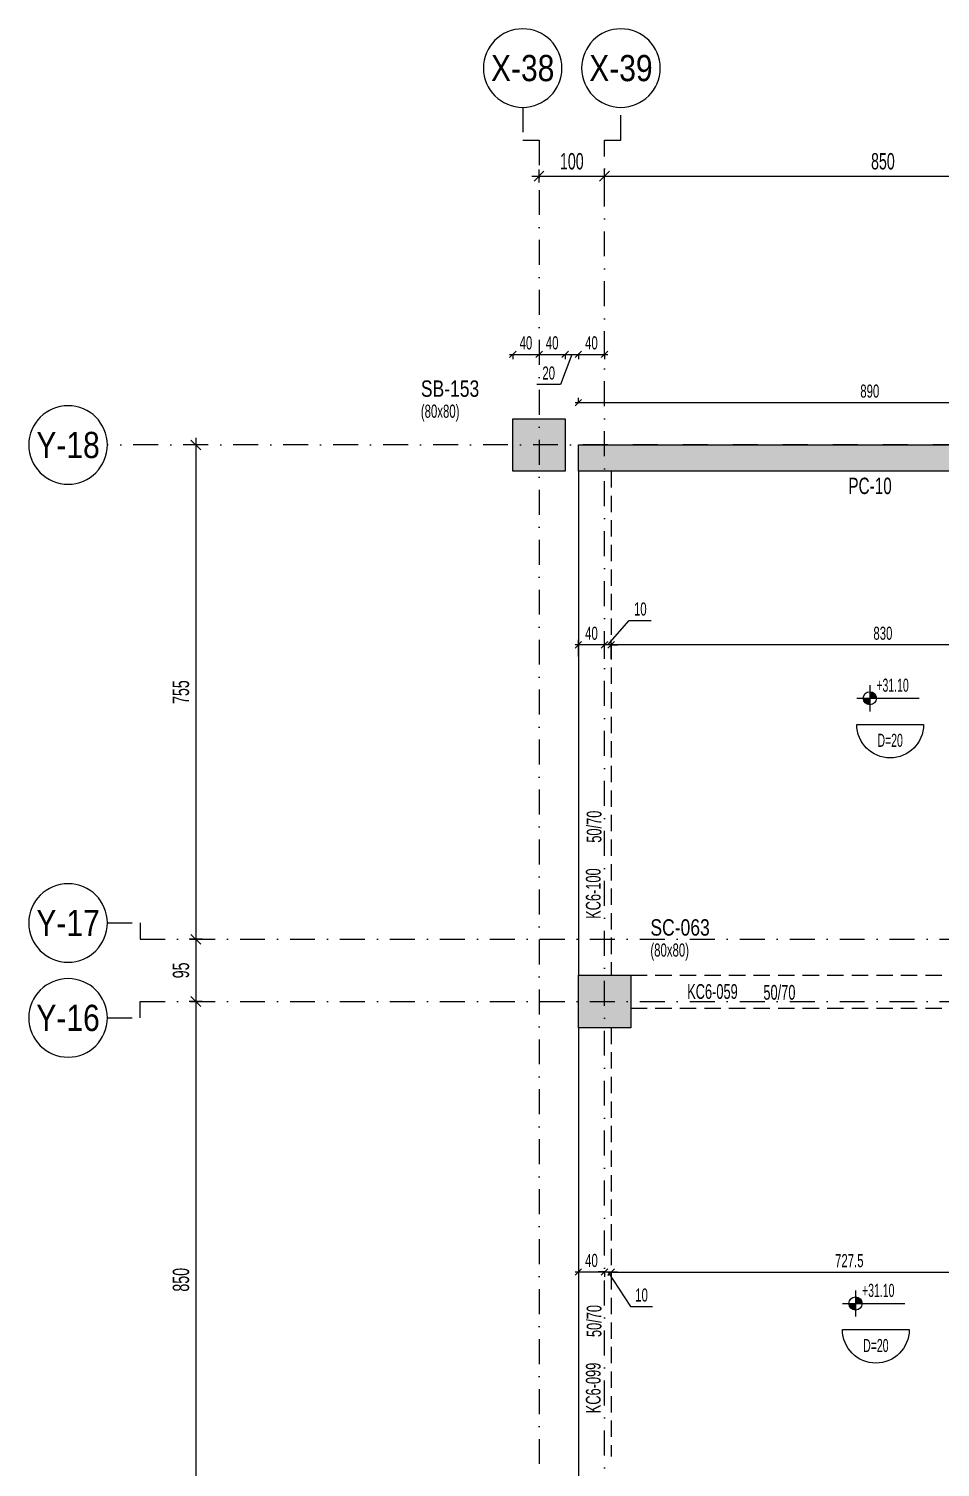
# Model space of a CAD drawing. Header units: millimetres. Extents: x -10495 to 6687, y -755 to 43288.
# Drawn here: x -879 to 513, y 1839 to 4036 of the extents above; entities that cross this region are included whole.
import ezdxf
from ezdxf.enums import TextEntityAlignment as Align

# ---------------------------------------------------------------- set-up
doc = ezdxf.new("R2010")
doc.units = ezdxf.units.MM
doc.header["$LTSCALE"] = 100
doc.header["$PDSIZE"] = -100
doc.linetypes.add('DASHDOT', pattern=[25.4, 12.7, -6.35, 0, -6.35])
doc.linetypes.add('HIDDEN', pattern=[0.375, 0.25, -0.125])
for name, color, linetype in [('AKS BALON_ULK', 9, 'Continuous'), ('AKS YAZI_ULK', 20, 'Continuous'), ('AKS_ULK', 8, 'DASHDOT'), ('KOLON-PERDE CEKIRDEK_ULK', 4, 'Continuous'), ('KOT_ULK', 7, 'Continuous'), ('OLCU DIS_ULK', 7, 'Continuous'), ('PARAPET_ULK', 248, 'Continuous'), ('TARAMA SOLID_ULK', 251, 'Continuous')]:
    doc.layers.add(name, color=color, linetype=linetype)
for name, color, linetype, lineweight in [('DOSEME ISMI_ULK', 244, 'Continuous', 25), ('KIRIS BOYUT_ULK', 232, 'Continuous', 13), ('KIRIS CIZGI DUZ_ULK', 41, 'Continuous', 25), ('KIRIS CIZGI KESIK_ULK', 41, 'HIDDEN', 25), ('KIRIS ISIM_ULK', 221, 'Continuous', 13), ('KOLON BOYUT_ULK', 255, 'Continuous', 13), ('KOLON ISIM_ULK', 91, 'Continuous', 13), ('OLCU IC_ULK', 146, 'Continuous', 18), ('PERDE ISIM_ULK', 153, 'Continuous', 13)]:
    doc.layers.add(name, color=color, linetype=linetype, lineweight=lineweight)
doc.styles.add('ULK-SIMPLXTW.shx', font='ARIALN.TTF')
doc.styles.add('ulkr-simplxtw.shx', font='ulkr-simplxtw.shx', dxfattribs={"width": 0.65})
doc.dimstyles.new('1-100-DIS_ULK', dxfattribs={"dimscale": 100, "dimtxt": 0.25, "dimasz": 0.15, "dimexe": 0.1, "dimexo": 0.1, "dimgap": 0.1, "dimtad": 1, "dimdec": 0, "dimzin": 9, "dimdsep": 46, "dimtxsty": 'ulkr-simplxtw.shx', "dimblk": 'OBLIQUE', "dimcen": 0.1, "dimdle": 0.11, "dimclrd": 256, "dimclre": 256, "dimclrt": 3, "dimadec": 0, "dimazin": 0, "dimtfac": 1, "dimtdec": 0, "dimtix": 1, "dimtmove": 1, "dimatfit": 3, "dimldrblk": 'OBLIQUE', "dimfxl": 1, "dimtolj": 1, "dimtzin": 12, "dimarcsym": 0})
doc.dimstyles.new('1-100-IC_ULK', dxfattribs={"dimscale": 10, "dimtxt": 2, "dimasz": 1, "dimexe": 0.75, "dimexo": 1, "dimgap": 0.75, "dimtad": 1, "dimdec": 1, "dimzin": 9, "dimdsep": 46, "dimtxsty": 'ulkr-simplxtw.shx', "dimblk": 'OBLIQUE', "dimcen": 0.1, "dimdle": 0.5, "dimclrd": 146, "dimclre": 146, "dimclrt": 2, "dimadec": 0, "dimazin": 2, "dimtfac": 1, "dimtdec": 1, "dimtix": 1, "dimtmove": 2, "dimatfit": 3, "dimldrblk": 'OBLIQUE', "dimfxl": 1, "dimtolj": 1, "dimtzin": 0, "dimlwd": -1, "dimlwe": -1, "dimarcsym": 0})

# ---------------------------------------------------------------- blocks, each defined once
blk = doc.blocks.new('AKS SEMBOL_ULK')
at = {"layer": 'AKS BALON_ULK', "linetype": 'ByBlock'}
blk.add_circle((0, -41.2), 60, dxfattribs=at)
at = {"layer": 'AKS YAZI_ULK', "style": 'ULK-SIMPLXTW.shx'}
blk.add_attdef('1', text='', height=40, dxfattribs=at).set_placement((0, -41.2), align=Align.MIDDLE)
blk = doc.blocks.new('_Oblique')
at = {"color": 0, "linetype": 'ByBlock', "lineweight": -2}
blk.add_line((-0.5, -0.5), (0.5, 0.5), dxfattribs=at)
blk = doc.blocks.new('*D1702')
at = {"layer": 'Defpoints', "color": 0, "transparency": 16777216}
for p in [(0, 3810.6), (-100, 3790.6), (0, 3790.6)]:
    blk.add_point(p, dxfattribs=at)
at = {"layer": 'OLCU DIS_ULK', "lineweight": -2, "transparency": 16777216}
for p, q in [((-111, 3810.6), (11, 3810.6)), ((-100, 3800.6), (-100, 3820.6)), ((0, 3800.6), (0, 3820.6))]:
    blk.add_line(p, q, dxfattribs=at)
at = {"layer": 'OLCU DIS_ULK', "lineweight": -2, "transparency": 16777216, "xscale": 15, "yscale": 15, "zscale": 15, "rotation": 180}
blk.add_blockref('_Oblique', (-100, 3810.6), dxfattribs=at)
at = {"layer": 'OLCU DIS_ULK', "lineweight": -2, "transparency": 16777216, "xscale": 15, "yscale": 15, "zscale": 15}
blk.add_blockref('_Oblique', (0, 3810.6), dxfattribs=at)
at = {"layer": 'OLCU DIS_ULK', "color": 3, "transparency": 16777216, "insert": (-50, 3833.1), "char_height": 25, "attachment_point": 5, "style": 'ulkr-simplxtw.shx'}
blk.add_mtext('\\A1;100', dxfattribs=at)
blk = doc.blocks.new('*D1703')
at = {"layer": 'Defpoints', "color": 0, "transparency": 16777216}
for p in [(850, 3810.6), (0, 3790.6), (850, 3790.6)]:
    blk.add_point(p, dxfattribs=at)
at = {"layer": 'OLCU DIS_ULK', "lineweight": -2, "transparency": 16777216}
for p, q in [((-11, 3810.6), (861, 3810.6)), ((0, 3800.6), (0, 3820.6)), ((850, 3800.6), (850, 3820.6))]:
    blk.add_line(p, q, dxfattribs=at)
at = {"layer": 'OLCU DIS_ULK', "lineweight": -2, "transparency": 16777216, "xscale": 15, "yscale": 15, "zscale": 15, "rotation": 180}
blk.add_blockref('_Oblique', (0, 3810.6), dxfattribs=at)
at = {"layer": 'OLCU DIS_ULK', "lineweight": -2, "transparency": 16777216, "xscale": 15, "yscale": 15, "zscale": 15}
blk.add_blockref('_Oblique', (850, 3810.6), dxfattribs=at)
at = {"layer": 'OLCU DIS_ULK', "color": 3, "transparency": 16777216, "insert": (425, 3833.1), "char_height": 25, "attachment_point": 5, "style": 'ulkr-simplxtw.shx'}
blk.add_mtext('\\A1;850', dxfattribs=at)
blk = doc.blocks.new('*D1722')
at = {"layer": 'Defpoints', "color": 0, "transparency": 16777216}
for p in [(-604.2, 3400), (-624.2, 2645), (-604.2, 2645)]:
    blk.add_point(p, dxfattribs=at)
at = {"layer": 'OLCU DIS_ULK', "lineweight": -2, "transparency": 16777216}
for p, q in [((-624.2, 3411), (-624.2, 2634)), ((-614.2, 3400), (-634.2, 3400)), ((-614.2, 2645), (-634.2, 2645))]:
    blk.add_line(p, q, dxfattribs=at)
at = {"layer": 'OLCU DIS_ULK', "lineweight": -2, "transparency": 16777216, "xscale": 15, "yscale": 15, "zscale": 15}
for p, rotation in [((-624.2, 3400), 90), ((-624.2, 2645), 270)]:
    blk.add_blockref('_Oblique', p, dxfattribs=dict(at, rotation=rotation))
at = {"layer": 'OLCU DIS_ULK', "color": 3, "transparency": 16777216, "insert": (-646.7, 3022.5), "char_height": 25, "attachment_point": 5, "rotation": 90, "style": 'ulkr-simplxtw.shx'}
blk.add_mtext('\\A1;755', dxfattribs=at)
blk = doc.blocks.new('*D1723')
at = {"layer": 'Defpoints', "color": 0, "transparency": 16777216}
for p in [(-604.2, 2550), (-624.2, 1700), (-604.2, 1700)]:
    blk.add_point(p, dxfattribs=at)
at = {"layer": 'OLCU DIS_ULK', "lineweight": -2, "transparency": 16777216}
for p, q in [((-614.2, 2550), (-634.2, 2550)), ((-624.2, 2561), (-624.2, 1689)), ((-614.2, 1700), (-634.2, 1700))]:
    blk.add_line(p, q, dxfattribs=at)
at = {"layer": 'OLCU DIS_ULK', "lineweight": -2, "transparency": 16777216, "xscale": 15, "yscale": 15, "zscale": 15}
for p, rotation in [((-624.2, 2550), 90), ((-624.2, 1700), 270)]:
    blk.add_blockref('_Oblique', p, dxfattribs=dict(at, rotation=rotation))
at = {"layer": 'OLCU DIS_ULK', "color": 3, "transparency": 16777216, "insert": (-646.7, 2125), "char_height": 25, "attachment_point": 5, "rotation": 90, "style": 'ulkr-simplxtw.shx'}
blk.add_mtext('\\A1;850', dxfattribs=at)
blk = doc.blocks.new('*D1724')
at = {"layer": 'Defpoints', "color": 0, "transparency": 16777216}
for p in [(-604.2, 2645), (-624.2, 2550), (-604.2, 2550)]:
    blk.add_point(p, dxfattribs=at)
at = {"layer": 'OLCU DIS_ULK', "lineweight": -2, "transparency": 16777216}
for p, q in [((-614.2, 2645), (-634.2, 2645)), ((-624.2, 2656), (-624.2, 2539)), ((-614.2, 2550), (-634.2, 2550))]:
    blk.add_line(p, q, dxfattribs=at)
at = {"layer": 'OLCU DIS_ULK', "lineweight": -2, "transparency": 16777216, "xscale": 15, "yscale": 15, "zscale": 15}
for p, rotation in [((-624.2, 2645), 90), ((-624.2, 2550), 270)]:
    blk.add_blockref('_Oblique', p, dxfattribs=dict(at, rotation=rotation))
at = {"layer": 'OLCU DIS_ULK', "color": 3, "transparency": 16777216, "insert": (-646.7, 2597.5), "char_height": 25, "attachment_point": 5, "rotation": 90, "style": 'ulkr-simplxtw.shx'}
blk.add_mtext('\\A1;95', dxfattribs=at)
blk = doc.blocks.new('*U17')
at = {"layer": 'KOT_ULK'}
h = blk.add_hatch(color=251, dxfattribs=at)
h.dxf.hatch_style = 1
h.paths.add_polyline_path([(0, 0), (-10, 0, 0.414214), (0, -10)])
h = blk.add_hatch(color=251, dxfattribs=at)
h.dxf.hatch_style = 1
h.paths.add_polyline_path([(10, 0, 0.414214), (0, 10), (0, 0)])
at = {"layer": 'KOT_ULK', "color": 12}
for p, q in [((-20, 0), (75.6, 0)), ((0, 20), (0, -20))]:
    blk.add_line(p, q, dxfattribs=at)
blk.add_circle((0, 0), 10, dxfattribs=at)
at = {"layer": 'KOT_ULK', "style": 'ulkr-simplxtw.shx', "width": 0.6}
for tag, p in [('6', (10, 145)), ('5', (10, 118)), ('4', (10, 91)), ('3', (10, 64)), ('2', (10, 37)), ('1', (10, 10))]:
    blk.add_attdef(tag, p, '', height=20, dxfattribs=at)
at = {"layer": 'KOT_ULK', "color": 242, "style": 'ulkr-simplxtw.shx', "width": 0.65}
blk.add_attdef('NOT', text='', height=20, dxfattribs=at).set_placement((14.8, -10), align=Align.TOP_LEFT)
blk = doc.blocks.new('Döşeme kalınğı_ULK')
at = {"layer": 'DOSEME ISMI_ULK', "color": 12}
blk.add_lwpolyline([(51, 0, -1), (-51, 0)], format="xyb", close=True, dxfattribs=at)
at = {"layer": 'DOSEME ISMI_ULK', "style": 'ulkr-simplxtw.shx', "width": 0.6}
blk.add_attdef('1', text='', height=20, dxfattribs=at).set_placement((0, -14.2), align=Align.TOP_CENTER)
blk = doc.blocks.new('*U26')
at = {"layer": 'KOLON BOYUT_ULK', "style": 'ulkr-simplxtw.shx', "width": 0.65}
blk.add_attdef('2', text='', height=20, dxfattribs=at).set_placement((0, -37), align=Align.TOP_LEFT)
at = {"layer": 'KOLON ISIM_ULK', "style": 'ulkr-simplxtw.shx', "width": 0.8}
blk.add_attdef('1', text='', height=25, dxfattribs=at).set_placement((0, 0), align=Align.TOP_LEFT)
blk = doc.blocks.new('*D1467')
at = {"layer": 'Defpoints', "color": 0, "transparency": 16777216}
for p in [(-140, 3563.3), (-100, 3563.3), (-100, 3538.3)]:
    blk.add_point(p, dxfattribs=at)
at = {"layer": 'OLCU IC_ULK', "color": 146, "transparency": 16777216}
blk.add_line((-145, 3538.3), (-95, 3538.3), dxfattribs=at)
at = {"layer": 'OLCU IC_ULK', "color": 146, "linetype": 'Continuous', "transparency": 16777216}
for p, q in [((-140, 3538.3), (-140, 3530.8)), ((-100, 3538.3), (-100, 3530.8))]:
    blk.add_line(p, q, dxfattribs=at)
at = {"layer": 'OLCU IC_ULK', "color": 146, "transparency": 16777216, "xscale": 10, "yscale": 10, "zscale": 10, "rotation": 180}
blk.add_blockref('_Oblique', (-140, 3538.3), dxfattribs=at)
at = {"layer": 'OLCU IC_ULK', "color": 146, "transparency": 16777216, "xscale": 10, "yscale": 10, "zscale": 10}
blk.add_blockref('_Oblique', (-100, 3538.3), dxfattribs=at)
at = {"layer": 'OLCU IC_ULK', "color": 2, "transparency": 16777216, "insert": (-120, 3555.8), "char_height": 20, "attachment_point": 5, "style": 'ulkr-simplxtw.shx'}
blk.add_mtext('\\A1;40', dxfattribs=at)
blk = doc.blocks.new('*D1468')
at = {"layer": 'Defpoints', "color": 0, "transparency": 16777216}
for p in [(-100, 3563.3), (-60, 3563.3), (-60, 3538.3)]:
    blk.add_point(p, dxfattribs=at)
at = {"layer": 'OLCU IC_ULK', "color": 146, "transparency": 16777216}
blk.add_line((-105, 3538.3), (-55, 3538.3), dxfattribs=at)
at = {"layer": 'OLCU IC_ULK', "color": 146, "linetype": 'Continuous', "transparency": 16777216}
for p, q in [((-100, 3538.3), (-100, 3530.8)), ((-60, 3538.3), (-60, 3530.8))]:
    blk.add_line(p, q, dxfattribs=at)
at = {"layer": 'OLCU IC_ULK', "color": 146, "transparency": 16777216, "xscale": 10, "yscale": 10, "zscale": 10, "rotation": 180}
blk.add_blockref('_Oblique', (-100, 3538.3), dxfattribs=at)
at = {"layer": 'OLCU IC_ULK', "color": 146, "transparency": 16777216, "xscale": 10, "yscale": 10, "zscale": 10}
blk.add_blockref('_Oblique', (-60, 3538.3), dxfattribs=at)
at = {"layer": 'OLCU IC_ULK', "color": 2, "transparency": 16777216, "insert": (-80, 3555.8), "char_height": 20, "attachment_point": 5, "style": 'ulkr-simplxtw.shx'}
blk.add_mtext('\\A1;40', dxfattribs=at)
blk = doc.blocks.new('*D1469')
at = {"layer": 'Defpoints', "color": 0, "transparency": 16777216}
for p in [(-60, 3563.3), (-40, 3560), (-40, 3538.3)]:
    blk.add_point(p, dxfattribs=at)
at = {"layer": 'OLCU IC_ULK', "color": 146, "transparency": 16777216}
for p, q in [((-50, 3538.3), (-67.2, 3492.2)), ((-65, 3538.3), (-35, 3538.3)), ((-67.2, 3492.2), (-103.3, 3492.2))]:
    blk.add_line(p, q, dxfattribs=at)
at = {"layer": 'OLCU IC_ULK', "color": 146, "linetype": 'Continuous', "transparency": 16777216}
for p, q in [((-60, 3538.3), (-60, 3530.8)), ((-40, 3538.3), (-40, 3530.8))]:
    blk.add_line(p, q, dxfattribs=at)
at = {"layer": 'OLCU IC_ULK', "color": 146, "transparency": 16777216, "xscale": 10, "yscale": 10, "zscale": 10, "rotation": 180}
blk.add_blockref('_Oblique', (-60, 3538.3), dxfattribs=at)
at = {"layer": 'OLCU IC_ULK', "color": 146, "transparency": 16777216, "xscale": 10, "yscale": 10, "zscale": 10}
blk.add_blockref('_Oblique', (-40, 3538.3), dxfattribs=at)
at = {"layer": 'OLCU IC_ULK', "color": 2, "transparency": 16777216, "insert": (-85.3, 3509.7), "char_height": 20, "attachment_point": 5, "style": 'ulkr-simplxtw.shx'}
blk.add_mtext('\\A1;20', dxfattribs=at)
blk = doc.blocks.new('*D1470')
at = {"layer": 'Defpoints', "color": 0, "transparency": 16777216}
for p in [(-40, 3560), (0, 3563.3), (0, 3538.3)]:
    blk.add_point(p, dxfattribs=at)
at = {"layer": 'OLCU IC_ULK', "color": 146, "transparency": 16777216}
blk.add_line((-45, 3538.3), (5, 3538.3), dxfattribs=at)
at = {"layer": 'OLCU IC_ULK', "color": 146, "linetype": 'Continuous', "transparency": 16777216}
for p, q in [((-40, 3538.3), (-40, 3530.8)), ((0, 3538.3), (0, 3530.8))]:
    blk.add_line(p, q, dxfattribs=at)
at = {"layer": 'OLCU IC_ULK', "color": 146, "transparency": 16777216, "xscale": 10, "yscale": 10, "zscale": 10, "rotation": 180}
blk.add_blockref('_Oblique', (-40, 3538.3), dxfattribs=at)
at = {"layer": 'OLCU IC_ULK', "color": 146, "transparency": 16777216, "xscale": 10, "yscale": 10, "zscale": 10}
blk.add_blockref('_Oblique', (0, 3538.3), dxfattribs=at)
at = {"layer": 'OLCU IC_ULK', "color": 2, "transparency": 16777216, "insert": (-20, 3555.8), "char_height": 20, "attachment_point": 5, "style": 'ulkr-simplxtw.shx'}
blk.add_mtext('\\A1;40', dxfattribs=at)
blk = doc.blocks.new('*D1504')
at = {"layer": 'Defpoints', "color": 0, "transparency": 16777216}
for p in [(-40, 2161.9), (0, 2161.9), (0, 2136.9)]:
    blk.add_point(p, dxfattribs=at)
at = {"layer": 'OLCU IC_ULK', "color": 146, "transparency": 16777216}
blk.add_line((-45, 2136.9), (5, 2136.9), dxfattribs=at)
at = {"layer": 'OLCU IC_ULK', "color": 146, "linetype": 'Continuous', "transparency": 16777216}
for p, q in [((-40, 2136.9), (-40, 2129.4)), ((0, 2136.9), (0, 2129.4))]:
    blk.add_line(p, q, dxfattribs=at)
at = {"layer": 'OLCU IC_ULK', "color": 146, "transparency": 16777216, "xscale": 10, "yscale": 10, "zscale": 10, "rotation": 180}
blk.add_blockref('_Oblique', (-40, 2136.9), dxfattribs=at)
at = {"layer": 'OLCU IC_ULK', "color": 146, "transparency": 16777216, "xscale": 10, "yscale": 10, "zscale": 10}
blk.add_blockref('_Oblique', (0, 2136.9), dxfattribs=at)
at = {"layer": 'OLCU IC_ULK', "color": 2, "transparency": 16777216, "insert": (-20, 2154.4), "char_height": 20, "attachment_point": 5, "style": 'ulkr-simplxtw.shx'}
blk.add_mtext('\\A1;40', dxfattribs=at)
blk = doc.blocks.new('*D1505')
at = {"layer": 'Defpoints', "color": 0, "transparency": 16777216}
for p in [(0, 2161.9), (10, 2161.9), (10, 2136.9)]:
    blk.add_point(p, dxfattribs=at)
at = {"layer": 'OLCU IC_ULK', "color": 146, "transparency": 16777216}
for p, q in [((0, 2136.9), (-10, 2136.9)), ((0, 2136.9), (10, 2136.9)), ((0, 2136.9), (10, 2136.9)), ((5, 2136.9), (39.8, 2084.1)), ((10, 2136.9), (20, 2136.9)), ((39.8, 2084.1), (73.3, 2084.1))]:
    blk.add_line(p, q, dxfattribs=at)
at = {"layer": 'OLCU IC_ULK', "color": 146, "linetype": 'Continuous', "transparency": 16777216}
for p, q in [((0, 2136.9), (0, 2129.4)), ((10, 2136.9), (10, 2129.4))]:
    blk.add_line(p, q, dxfattribs=at)
at = {"layer": 'OLCU IC_ULK', "color": 146, "transparency": 16777216, "xscale": 10, "yscale": 10, "zscale": 10}
blk.add_blockref('_Oblique', (0, 2136.9), dxfattribs=at)
at = {"layer": 'OLCU IC_ULK', "color": 146, "transparency": 16777216, "xscale": 10, "yscale": 10, "zscale": 10, "rotation": 180}
blk.add_blockref('_Oblique', (10, 2136.9), dxfattribs=at)
at = {"layer": 'OLCU IC_ULK', "color": 2, "transparency": 16777216, "insert": (56.5, 2101.6), "char_height": 20, "attachment_point": 5, "style": 'ulkr-simplxtw.shx'}
blk.add_mtext('\\A1;10', dxfattribs=at)
blk = doc.blocks.new('*D1506')
at = {"layer": 'Defpoints', "color": 0, "transparency": 16777216}
for p in [(10, 2161.9), (737.5, 2158.5), (737.5, 2136.6)]:
    blk.add_point(p, dxfattribs=at)
at = {"layer": 'OLCU IC_ULK', "color": 146, "transparency": 16777216}
blk.add_line((5, 2136.6), (742.5, 2136.6), dxfattribs=at)
at = {"layer": 'OLCU IC_ULK', "color": 146, "linetype": 'Continuous', "transparency": 16777216}
for p, q in [((10, 2136.6), (10, 2129.1)), ((737.5, 2136.6), (737.5, 2129.1))]:
    blk.add_line(p, q, dxfattribs=at)
at = {"layer": 'OLCU IC_ULK', "color": 146, "transparency": 16777216, "xscale": 10, "yscale": 10, "zscale": 10, "rotation": 180}
blk.add_blockref('_Oblique', (10, 2136.6), dxfattribs=at)
at = {"layer": 'OLCU IC_ULK', "color": 146, "transparency": 16777216, "xscale": 10, "yscale": 10, "zscale": 10}
blk.add_blockref('_Oblique', (737.5, 2136.6), dxfattribs=at)
at = {"layer": 'OLCU IC_ULK', "color": 2, "transparency": 16777216, "insert": (373.7, 2154.1), "char_height": 20, "attachment_point": 5, "style": 'ulkr-simplxtw.shx'}
blk.add_mtext('\\A1;727.5', dxfattribs=at)
blk = doc.blocks.new('*D1636')
at = {"layer": 'Defpoints', "color": 0, "transparency": 16777216}
for p in [(0, 3094.8), (0, 3063.5), (10, 3063.5)]:
    blk.add_point(p, dxfattribs=at)
at = {"layer": 'OLCU IC_ULK', "color": 146, "transparency": 16777216}
for p, q in [((5, 3094.8), (37.8, 3131.8)), ((37.8, 3131.8), (71.4, 3131.8)), ((0, 3094.8), (-10, 3094.8)), ((10, 3094.8), (0, 3094.8)), ((10, 3094.8), (0, 3094.8)), ((10, 3094.8), (20, 3094.8))]:
    blk.add_line(p, q, dxfattribs=at)
at = {"layer": 'OLCU IC_ULK', "color": 146, "linetype": 'Continuous', "transparency": 16777216}
for p, q in [((0, 3073.5), (0, 3102.3)), ((10, 3073.5), (10, 3102.3))]:
    blk.add_line(p, q, dxfattribs=at)
at = {"layer": 'OLCU IC_ULK', "color": 146, "transparency": 16777216, "xscale": 10, "yscale": 10, "zscale": 10}
blk.add_blockref('_Oblique', (0, 3094.8), dxfattribs=at)
at = {"layer": 'OLCU IC_ULK', "color": 146, "transparency": 16777216, "xscale": 10, "yscale": 10, "zscale": 10, "rotation": 180}
blk.add_blockref('_Oblique', (10, 3094.8), dxfattribs=at)
at = {"layer": 'OLCU IC_ULK', "color": 2, "transparency": 16777216, "insert": (54.6, 3149.3), "char_height": 20, "attachment_point": 5, "style": 'ulkr-simplxtw.shx'}
blk.add_mtext('\\A1;10', dxfattribs=at)
blk = doc.blocks.new('*D1641')
at = {"layer": 'Defpoints', "color": 0, "transparency": 16777216}
for p in [(10, 3094.8), (10, 3073.5), (840, 3073.5)]:
    blk.add_point(p, dxfattribs=at)
at = {"layer": 'OLCU IC_ULK', "color": 146, "linetype": 'Continuous', "transparency": 16777216}
for p, q in [((10, 3083.5), (10, 3102.3)), ((840, 3083.5), (840, 3102.3))]:
    blk.add_line(p, q, dxfattribs=at)
at = {"layer": 'OLCU IC_ULK', "color": 146, "transparency": 16777216}
blk.add_line((845, 3094.8), (5, 3094.8), dxfattribs=at)
at = {"layer": 'OLCU IC_ULK', "color": 146, "transparency": 16777216, "xscale": 10, "yscale": 10, "zscale": 10, "rotation": 180}
blk.add_blockref('_Oblique', (10, 3094.8), dxfattribs=at)
at = {"layer": 'OLCU IC_ULK', "color": 146, "transparency": 16777216, "xscale": 10, "yscale": 10, "zscale": 10}
blk.add_blockref('_Oblique', (840, 3094.8), dxfattribs=at)
at = {"layer": 'OLCU IC_ULK', "color": 2, "transparency": 16777216, "insert": (425, 3112.3), "char_height": 20, "attachment_point": 5, "style": 'ulkr-simplxtw.shx'}
blk.add_mtext('\\A1;830', dxfattribs=at)
blk = doc.blocks.new('*D1642')
at = {"layer": 'Defpoints', "color": 0, "transparency": 16777216}
for p in [(-40, 3094.8), (-40, 3066.9), (0, 3066.9)]:
    blk.add_point(p, dxfattribs=at)
at = {"layer": 'OLCU IC_ULK', "color": 146, "linetype": 'Continuous', "transparency": 16777216}
for p, q in [((-40, 3076.9), (-40, 3102.3)), ((0, 3076.9), (0, 3102.3))]:
    blk.add_line(p, q, dxfattribs=at)
at = {"layer": 'OLCU IC_ULK', "color": 146, "transparency": 16777216}
blk.add_line((5, 3094.8), (-45, 3094.8), dxfattribs=at)
at = {"layer": 'OLCU IC_ULK', "color": 146, "transparency": 16777216, "xscale": 10, "yscale": 10, "zscale": 10, "rotation": 180}
blk.add_blockref('_Oblique', (-40, 3094.8), dxfattribs=at)
at = {"layer": 'OLCU IC_ULK', "color": 146, "transparency": 16777216, "xscale": 10, "yscale": 10, "zscale": 10}
blk.add_blockref('_Oblique', (0, 3094.8), dxfattribs=at)
at = {"layer": 'OLCU IC_ULK', "color": 2, "transparency": 16777216, "insert": (-20, 3112.3), "char_height": 20, "attachment_point": 5, "style": 'ulkr-simplxtw.shx'}
blk.add_mtext('\\A1;40', dxfattribs=at)
blk = doc.blocks.new('Kiriş_Sembol_ULK')
at = {"layer": 'KIRIS BOYUT_ULK', "style": 'ulkr-simplxtw.shx', "width": 0.65}
blk.add_attdef('B', text='', height=25, dxfattribs=at).set_placement((21, 0.4), align=Align.MIDDLE_LEFT)
at = {"layer": 'KIRIS ISIM_ULK', "style": 'ulkr-simplxtw.shx', "width": 0.65}
blk.add_attdef('K', text='', height=25, dxfattribs=at).set_placement((-18.2, 12.9), align=Align.TOP_RIGHT)
blk = doc.blocks.new('*D1731')
at = {"layer": 'Defpoints', "color": 0, "transparency": 16777216}
for p in [(850, 3464.6), (-40, 3400), (850, 3400)]:
    blk.add_point(p, dxfattribs=at)
at = {"layer": 'OLCU IC_ULK', "color": 146, "linetype": 'Continuous', "transparency": 16777216}
for p, q in [((-40, 3464.6), (-40, 3472.1)), ((850, 3464.6), (850, 3472.1))]:
    blk.add_line(p, q, dxfattribs=at)
at = {"layer": 'OLCU IC_ULK', "color": 146, "transparency": 16777216}
blk.add_line((-45, 3464.6), (855, 3464.6), dxfattribs=at)
at = {"layer": 'OLCU IC_ULK', "color": 146, "transparency": 16777216, "xscale": 10, "yscale": 10, "zscale": 10, "rotation": 180}
blk.add_blockref('_Oblique', (-40, 3464.6), dxfattribs=at)
at = {"layer": 'OLCU IC_ULK', "color": 146, "transparency": 16777216, "xscale": 10, "yscale": 10, "zscale": 10}
blk.add_blockref('_Oblique', (850, 3464.6), dxfattribs=at)
at = {"layer": 'OLCU IC_ULK', "color": 2, "transparency": 16777216, "insert": (405, 3482.1), "char_height": 20, "attachment_point": 5, "style": 'ulkr-simplxtw.shx'}
blk.add_mtext('\\A1;890', dxfattribs=at)

msp = doc.modelspace()

# ---------------------------------------------------------------- hatches: boundary and pattern name
at = {"layer": 'TARAMA SOLID_ULK'}
h = msp.add_hatch(color=256, dxfattribs=at)
h.dxf.hatch_style = 1
h.paths.add_polyline_path([(-60, 3360), (-140, 3360), (-140, 3440), (-60, 3440)])
h = msp.add_hatch(color=256, dxfattribs=at)
h.dxf.hatch_style = 1
h.paths.add_polyline_path([(-40, 3360), (-40, 3400), (0, 3400), (0, 3400), (850, 3400), (850, 3410), (890, 3410), (890, 3360), (-40, 3360)])
h = msp.add_hatch(color=256, dxfattribs=at)
h.dxf.hatch_style = 1
h.paths.add_polyline_path([(40, 2590), (40, 2510), (-40, 2510), (-40, 2590)])

# ---------------------------------------------------------------- linework, layer by layer
at = {"layer": 'AKS_ULK', "ltscale": 0.03}
for points in [[(-125, 3915.6), (-125, 3865.6), (-100, 3865.6), (-100, -584.71)], [(0, -584.71), (0, 3865.6), (25, 3865.6), (25, 3915.6)], [(6566.96, 3400), (-759.17, 3400)], [(-759.17, 2670), (-709.17, 2670), (-709.17, 2645), (6516.96, 2645), (6516.96, 2720), (6566.96, 2720)], [(-759.17, 2525), (-709.17, 2525), (-709.17, 2550), (6516.96, 2550), (6516.96, 2475), (6566.96, 2475)]]:
    msp.add_lwpolyline(points, dxfattribs=at)
at = {"layer": 'KIRIS CIZGI DUZ_ULK'}
for p, q in [((-40, 3360), (-40, 2590)), ((-40, 2510), (-40, 1740))]:
    msp.add_line(p, q, dxfattribs=at)
at = {"layer": 'KIRIS CIZGI KESIK_ULK'}
for p, q in [((10, 3360), (10, 2590)), ((40, 2590), (810, 2590)), ((40, 2540), (810, 2540)), ((10, 2510), (10, 1855))]:
    msp.add_line(p, q, dxfattribs=at)
at = {"layer": 'KOLON-PERDE CEKIRDEK_ULK'}
for points in [[(-60, 3360), (-140, 3360), (-140, 3440), (-60, 3440)], [(-40, 3360), (-40, 3360), (-40, 3360), (-40, 3400), (0, 3400), (0, 3400), (850, 3400), (850, 3410), (890, 3410), (890, 3360)], [(40, 2510), (-40, 2510), (-40, 2590), (40, 2590)]]:
    msp.add_lwpolyline(points, close=True, dxfattribs=at)
at = {"layer": 'PARAPET_ULK'}
msp.add_line((-60, 3360), (-80, 3360), dxfattribs=at)

# ---------------------------------------------------------------- block references
at = {"layer": 'AKS_ULK', "linetype": 'ByBlock'}
ref = msp.add_blockref('AKS SEMBOL_ULK', (-125, 3934.35), dxfattribs=dict(at, xscale=-1, rotation=180))
ref.add_attrib('1', 'X-38', dxfattribs={"layer": 'AKS YAZI_ULK', "height": 40, "style": 'ULK-SIMPLXTW.shx'}).set_placement((-125, 3975.6), align=Align.MIDDLE)
ref = msp.add_blockref('AKS SEMBOL_ULK', (25, 3934.35), dxfattribs=dict(at, xscale=-1, rotation=180))
ref.add_attrib('1', 'X-39', dxfattribs={"layer": 'AKS YAZI_ULK', "height": 40, "style": 'ULK-SIMPLXTW.shx'}).set_placement((25, 3975.6), align=Align.MIDDLE)
ref = msp.add_blockref('AKS SEMBOL_ULK', (-819.17, 3358.75), dxfattribs=dict(at, xscale=-1, rotation=180))
ref.add_attrib('1', 'Y-18', dxfattribs={"layer": 'AKS YAZI_ULK', "height": 40, "style": 'ULK-SIMPLXTW.shx'}).set_placement((-819.17, 3400), align=Align.MIDDLE)
ref = msp.add_blockref('AKS SEMBOL_ULK', (-819.17, 2628.75), dxfattribs=dict(at, xscale=-1, rotation=180))
ref.add_attrib('1', 'Y-17', dxfattribs={"layer": 'AKS YAZI_ULK', "height": 40, "style": 'ULK-SIMPLXTW.shx'}).set_placement((-819.17, 2670), align=Align.MIDDLE)
ref = msp.add_blockref('AKS SEMBOL_ULK', (-819.17, 2483.75), dxfattribs=dict(at, xscale=-1, rotation=180))
ref.add_attrib('1', 'Y-16', dxfattribs={"layer": 'AKS YAZI_ULK', "height": 40, "style": 'ULK-SIMPLXTW.shx'}).set_placement((-819.17, 2525), align=Align.MIDDLE)
at = {"layer": 'DOSEME ISMI_ULK'}
for p in [(436.1, 2973.1), (414.24, 2048.82)]:
    msp.add_blockref('Döşeme kalınğı_ULK', p, dxfattribs=at).add_auto_attribs({'1': 'D=20'})
at = {"layer": 'KIRIS ISIM_ULK'}
ref = msp.add_blockref('Kiriş_Sembol_ULK', (-15.56, 2771.53), dxfattribs=dict(at, rotation=90))
ref.add_attrib('B', '50/70', dxfattribs={"layer": 'KIRIS BOYUT_ULK', "height": 22.5, "rotation": 90, "style": 'ulkr-simplxtw.shx', "width": 0.65}).set_placement((-16, 2792.54), align=Align.MIDDLE_LEFT)
ref.add_attrib('K', 'KC6-100', dxfattribs={"height": 22.5, "rotation": 90, "style": 'ulkr-simplxtw.shx', "width": 0.65}).set_placement((-28.5, 2753.38), align=Align.TOP_RIGHT)
ref = msp.add_blockref('Kiriş_Sembol_ULK', (221.53, 2563.56), dxfattribs=at)
ref.add_attrib('B', '50/70', dxfattribs={"layer": 'KIRIS BOYUT_ULK', "height": 22.5, "style": 'ulkr-simplxtw.shx', "width": 0.65}).set_placement((242.54, 2564), align=Align.MIDDLE_LEFT)
ref.add_attrib('K', 'KC6-059', dxfattribs={"height": 22.5, "style": 'ulkr-simplxtw.shx', "width": 0.65}).set_placement((203.37, 2576.5), align=Align.TOP_RIGHT)
ref = msp.add_blockref('Kiriş_Sembol_ULK', (-15.56, 2016.53), dxfattribs=dict(at, rotation=90))
ref.add_attrib('B', '50/70', dxfattribs={"layer": 'KIRIS BOYUT_ULK', "height": 22.5, "rotation": 90, "style": 'ulkr-simplxtw.shx', "width": 0.65}).set_placement((-16, 2037.54), align=Align.MIDDLE_LEFT)
ref.add_attrib('K', 'KC6-099', dxfattribs={"height": 22.5, "rotation": 90, "style": 'ulkr-simplxtw.shx', "width": 0.65}).set_placement((-28.5, 1998.37), align=Align.TOP_RIGHT)
at = {"layer": 'KOLON ISIM_ULK'}
for p, values in [((-280.5, 3498.56), {'1': 'SB-153', '2': '(80x80)'}), ((70, 2675.61), {'1': 'SC-063', '2': '(80x80)'})]:
    msp.add_blockref('*U26', p, dxfattribs=at).add_auto_attribs(values)
at = {"layer": 'KOT_ULK'}
ref = msp.add_blockref('*U17', (405, 3013.1), dxfattribs=at)
ref.add_attrib('1', '+31.10', (415, 3023.1), dxfattribs={"height": 20, "style": 'ulkr-simplxtw.shx', "width": 0.6})
ref = msp.add_blockref('*U17', (383.14, 2088.82), dxfattribs=at)
ref.add_attrib('1', '+31.10', (393.14, 2098.82), dxfattribs={"height": 20, "style": 'ulkr-simplxtw.shx', "width": 0.6})

# ---------------------------------------------------------------- texts
at = {"layer": 'PERDE ISIM_ULK', "style": 'ulkr-simplxtw.shx', "width": 0.7}
msp.add_text('PC-10', height=25, rotation=0, dxfattribs=at).set_placement((372.23, 3325))

# ---------------------------------------------------------------- dimensions: what is measured, and where the dimension line sits
at = {"layer": 'OLCU DIS_ULK'}
for base, p1, p2, picture, middle in [((0, 3810.6), (-100, 3790.6), (0, 3790.6), '*D1702', (-50, 3833.1)), ((850, 3810.6), (0, 3790.6), (850, 3790.6), '*D1703', (425, 3833.1))]:
    dim = msp.add_linear_dim(base=base, p1=p1, p2=p2, dimstyle='1-100-DIS_ULK', dxfattribs=at)
    dim.commit()
    dim.dimension.update_dxf_attribs({"geometry": picture, "text_midpoint": middle})
for base, p1, p2, picture, middle in [((-624.17, 2645), (-604.17, 3400), (-604.17, 2645), '*D1722', (-646.67, 3022.5)), ((-624.17, 2550), (-604.17, 2645), (-604.17, 2550), '*D1724', (-646.67, 2597.5)), ((-624.17, 1700), (-604.17, 2550), (-604.17, 1700), '*D1723', (-646.67, 2125))]:
    dim = msp.add_linear_dim(base=base, p1=p1, p2=p2, angle=270, dimstyle='1-100-DIS_ULK', dxfattribs=at)
    dim.commit()
    dim.dimension.update_dxf_attribs({"geometry": picture, "text_midpoint": middle})
at = {"layer": 'OLCU IC_ULK'}
for base, p1, p2, picture, middle in [((-100, 3538.28), (-140, 3563.28), (-100, 3563.28), '*D1467', (-120, 3555.78)), ((-60, 3538.28), (-100, 3563.28), (-60, 3563.28), '*D1468', (-80, 3555.78)), ((0, 3538.28), (-40, 3560), (0, 3563.28), '*D1470', (-20, 3555.78)), ((850, 3464.64), (-40, 3400), (850, 3400), '*D1731', (405, 3482.14)), ((0, 2136.88), (-40, 2161.88), (0, 2161.88), '*D1504', (-20, 2154.38)), ((737.5, 2136.64), (10, 2161.88), (737.5, 2158.5), '*D1506', (373.75, 2154.14))]:
    dim = msp.add_linear_dim(base=base, p1=p1, p2=p2, dimstyle='1-100-IC_ULK', override={"dimfxl": 0, "dimfxlon": 1}, dxfattribs=at)
    dim.commit()
    dim.dimension.update_dxf_attribs({"geometry": picture, "text_midpoint": middle})
for base, p1, p2, picture, middle in [((-40, 3538.28), (-60, 3563.28), (-40, 3560), '*D1469', (-74.73, 3492.22)), ((10, 2136.88), (0, 2161.88), (10, 2161.88), '*D1505', (47.25, 2084.11))]:
    dim = msp.add_linear_dim(base=base, p1=p1, p2=p2, dimstyle='1-100-IC_ULK', override={"dimtmove": 1, "dimfxl": 0, "dimfxlon": 1}, dxfattribs=at)
    dim.commit()
    dim.dimension.update_dxf_attribs({"geometry": picture, "text_midpoint": middle, "dimtype": 160})
dim = msp.add_linear_dim(base=(0, 3094.8), p1=(10, 3063.5), p2=(0, 3063.5), angle=180, dimstyle='1-100-IC_ULK', override={"dimtmove": 1}, dxfattribs=at)
dim.commit()
dim.dimension.update_dxf_attribs({"geometry": '*D1636', "text_midpoint": (45.29, 3131.81), "dimtype": 160})
for base, p1, p2, picture, middle in [((-40, 3094.8), (0, 3066.92), (-40, 3066.92), '*D1642', (-20, 3112.3)), ((10, 3094.8), (840, 3073.52), (10, 3073.52), '*D1641', (425, 3112.3))]:
    dim = msp.add_linear_dim(base=base, p1=p1, p2=p2, angle=180, dimstyle='1-100-IC_ULK', override={"dimfxl": 0}, dxfattribs=at)
    dim.commit()
    dim.dimension.update_dxf_attribs({"geometry": picture, "text_midpoint": middle})

doc.saveas('drawing.dxf')
